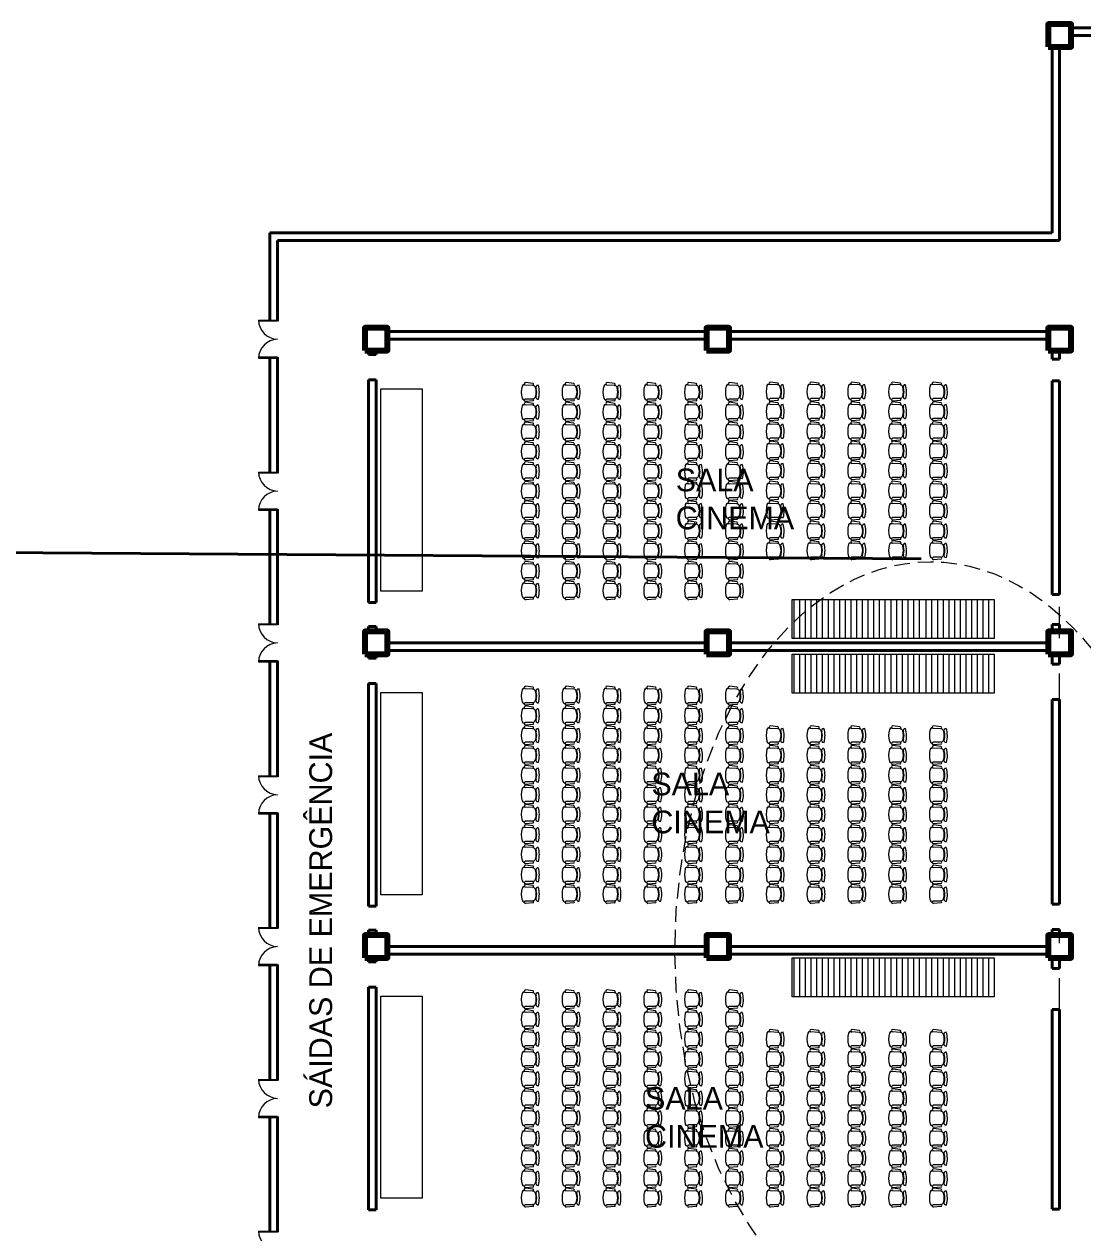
# Model space of a CAD drawing. Header units: millimetres. Extents: x 202 to 406, y -88 to 148.
# Drawn here: x 229.89 to 257.77, y 115.6 to 147.44 of the extents above; entities that cross this region are included whole.
import ezdxf

# ---------------------------------------------------------------- set-up
doc = ezdxf.new("R2010")
doc.units = ezdxf.units.MM
doc.header["$LTSCALE"] = 0.065
doc.linetypes.add('DASHDOT', pattern=[25.4, 12.7, -6.35, 0, -6.35])
doc.linetypes.add('DASHED2', pattern=[9.525, 6.35, -3.175])
doc.layers.get('0').update_dxf_attribs({"lineweight": 0})
for name, color, linetype, lineweight in [('COLUMNA', 231, 'Continuous', 80), ('ejes', 1, 'DASHDOT', 0), ('muebles', 140, 'Continuous', 0), ('muros', 50, 'Continuous', 40), ('proyeccion', 220, 'DASHED2', 5)]:
    doc.layers.add(name, color=color, linetype=linetype, lineweight=lineweight)

# ---------------------------------------------------------------- blocks, each defined once
blk = doc.blocks.new('Muco03pl')
at = {"color": 0, "linetype": 'ByBlock'}
for p, q in [((-0.228, -0.188), (-0.255, -0.386)), ((-0.179, -0.192), (-0.188, -0.392)), ((0.18, -0.192), (0.18, -0.392)), ((0.229, -0.188), (0.247, -0.386)), ((-0.199, -0.432), (-0.198, -0.41)), ((0.2, -0.432), (0.2, -0.416))]:
    blk.add_line(p, q, dxfattribs=at)
for centre, radius, start, end in [((-0.204, -0.197), 0.0258, 12.2827, 157.7765), ((-0.127, -0.059), 0.0562, 169.9404, 306.7598), ((0.007, -0.668), 0.647, 74.1358, 106.9984), ((-0.093, -0.212), 0.0931, 108.3403, 162.8355), ((0.001, -0.456), 0.353, 69.7134, 110.2866), ((0.001, -0.361), 0.273, 69.7134, 110.2866), ((0.128, -0.058), 0.0565, 235.6625, 12.0378), ((0.071, -0.228), 0.116, 19.4028, 63.4114), ((0.205, -0.197), 0.0258, 22.2235, 167.7173), ((-0.221, -0.384), 0.0341, 183.5132, 345.9932), ((-0.136, -0.415), 0.0651, 194.5083, 247.5673), ((0.001, 0.16), 0.656, 255.758, 284.242), ((0.137, -0.415), 0.0651, 292.4327, 345.4917), ((0.213, -0.384), 0.0341, 194.0068, 356.4868)]:
    blk.add_arc(centre, radius, start, end, dxfattribs=at)
blk = doc.blocks.new('2dpa02')
for p, q in [((0, 0.5), (0, 0)), ((0.025, 0), (0.025, 0.498)), ((0.975, 0), (0.975, 0.498)), ((1, 0.5), (1, 0)), ((0, 0), (0.025, 0)), ((1, 0), (0.975, 0))]:
    blk.add_line(p, q)
for centre, start, end in [((-0.023, -0.023), 2.4733, 87.5267), ((1.023, -0.023), 92.4733, 177.5267)]:
    blk.add_arc(centre, 0.523, start, end)

msp = doc.modelspace()

# ---------------------------------------------------------------- linework, layer by layer
at = {"layer": 'COLUMNA'}
for points in [[(256.859, 146.844), (257.459, 146.844), (257.459, 147.444), (256.859, 147.444)], [(238.859, 138.844), (239.459, 138.844), (239.459, 139.444), (238.859, 139.444)], [(247.859, 138.844), (248.459, 138.844), (248.459, 139.444), (247.859, 139.444)], [(256.859, 138.844), (257.459, 138.844), (257.459, 139.444), (256.859, 139.444)], [(238.859, 130.844), (239.459, 130.844), (239.459, 131.444), (238.859, 131.444)], [(247.859, 130.844), (248.459, 130.844), (248.459, 131.444), (247.859, 131.444)], [(256.859, 130.844), (257.459, 130.844), (257.459, 131.444), (256.859, 131.444)], [(238.859, 122.844), (239.459, 122.844), (239.459, 123.444), (238.859, 123.444)], [(247.859, 122.844), (248.459, 122.844), (248.459, 123.444), (247.859, 123.444)], [(247.859, 122.844), (248.459, 122.844), (248.459, 123.444), (247.859, 123.444)], [(256.859, 122.844), (257.459, 122.844), (257.459, 123.444), (256.859, 123.444)]]:
    msp.add_lwpolyline(points, close=True, dxfattribs=at)
at = {"layer": 'ejes'}
for p, q in [((257.159, 124.262), (257.159, 138.045)), ((257.159, 116.229), (257.159, 123.594))]:
    msp.add_line(p, q, dxfattribs=at)
at = {"layer": 'muebles'}
for p, q in [((250.159, 132.284), (250.159, 131.258)), ((250.309, 132.284), (250.309, 131.258)), ((250.459, 132.284), (250.459, 131.258)), ((250.609, 132.284), (250.609, 131.258)), ((250.759, 132.284), (250.759, 131.258)), ((250.909, 132.284), (250.909, 131.258)), ((251.059, 132.284), (251.059, 131.258)), ((251.209, 132.284), (251.209, 131.258)), ((251.359, 132.284), (251.359, 131.258)), ((251.509, 132.284), (251.509, 131.258)), ((251.659, 132.284), (251.659, 131.258)), ((251.809, 132.284), (251.809, 131.258)), ((251.959, 132.284), (251.959, 131.258)), ((252.109, 132.284), (252.109, 131.258)), ((252.259, 132.284), (252.259, 131.258)), ((252.409, 132.284), (252.409, 131.258)), ((252.559, 132.284), (252.559, 131.258)), ((252.709, 132.284), (252.709, 131.258)), ((252.859, 132.284), (252.859, 131.258)), ((253.009, 132.284), (253.009, 131.258)), ((253.159, 132.284), (253.159, 131.258)), ((253.309, 132.284), (253.309, 131.258)), ((253.459, 132.284), (253.459, 131.258)), ((253.638, 132.284), (253.638, 131.258)), ((253.788, 132.284), (253.788, 131.258)), ((253.938, 132.284), (253.938, 131.258)), ((254.088, 132.284), (254.088, 131.258)), ((254.238, 132.284), (254.238, 131.258)), ((254.388, 132.284), (254.388, 131.258)), ((254.538, 132.284), (254.538, 131.258)), ((254.688, 132.284), (254.688, 131.258)), ((254.838, 132.284), (254.838, 131.258)), ((254.988, 132.284), (254.988, 131.258)), ((255.138, 132.284), (255.138, 131.258)), ((255.288, 132.284), (255.288, 131.258)), ((255.438, 132.284), (255.438, 131.258)), ((250.159, 130.844), (250.159, 129.819)), ((250.309, 130.844), (250.309, 129.819)), ((250.459, 130.844), (250.459, 129.819)), ((250.609, 130.844), (250.609, 129.819)), ((250.759, 130.844), (250.759, 129.819)), ((250.909, 130.844), (250.909, 129.819)), ((251.059, 130.844), (251.059, 129.819)), ((251.209, 130.844), (251.209, 129.819)), ((251.359, 130.844), (251.359, 129.819)), ((251.509, 130.844), (251.509, 129.819)), ((251.659, 130.844), (251.659, 129.819)), ((251.809, 130.844), (251.809, 129.819)), ((251.959, 130.844), (251.959, 129.819)), ((252.109, 130.844), (252.109, 129.819)), ((252.259, 130.844), (252.259, 129.819)), ((252.409, 130.844), (252.409, 129.819)), ((252.559, 130.844), (252.559, 129.819)), ((252.709, 130.844), (252.709, 129.819)), ((252.859, 130.844), (252.859, 129.819)), ((253.009, 130.844), (253.009, 129.819)), ((253.159, 130.844), (253.159, 129.819)), ((253.309, 130.844), (253.309, 129.819)), ((253.459, 130.844), (253.459, 129.819)), ((253.638, 130.844), (253.638, 129.819)), ((253.788, 130.844), (253.788, 129.819)), ((253.938, 130.844), (253.938, 129.819)), ((254.088, 130.844), (254.088, 129.819)), ((254.238, 130.844), (254.238, 129.819)), ((254.388, 130.844), (254.388, 129.819)), ((254.538, 130.844), (254.538, 129.819)), ((254.688, 130.844), (254.688, 129.819)), ((254.838, 130.844), (254.838, 129.819)), ((254.988, 130.844), (254.988, 129.819)), ((255.138, 130.844), (255.138, 129.819)), ((255.288, 130.844), (255.288, 129.819)), ((255.438, 130.844), (255.438, 129.819)), ((250.159, 122.844), (250.159, 121.819)), ((250.309, 122.844), (250.309, 121.819)), ((250.459, 122.844), (250.459, 121.819)), ((250.609, 122.844), (250.609, 121.819)), ((250.759, 122.844), (250.759, 121.819)), ((250.909, 122.844), (250.909, 121.819)), ((251.059, 122.844), (251.059, 121.819)), ((251.209, 122.844), (251.209, 121.819)), ((251.359, 122.844), (251.359, 121.819)), ((251.509, 122.844), (251.509, 121.819)), ((251.659, 122.844), (251.659, 121.819)), ((251.809, 122.844), (251.809, 121.819)), ((251.959, 122.844), (251.959, 121.819)), ((252.109, 122.844), (252.109, 121.819)), ((252.259, 122.844), (252.259, 121.819)), ((252.409, 122.844), (252.409, 121.819)), ((252.559, 122.844), (252.559, 121.819)), ((252.709, 122.844), (252.709, 121.819)), ((252.859, 122.844), (252.859, 121.819)), ((253.009, 122.844), (253.009, 121.819)), ((253.159, 122.844), (253.159, 121.819)), ((253.309, 122.844), (253.309, 121.819)), ((253.459, 122.844), (253.459, 121.819)), ((253.638, 122.844), (253.638, 121.819)), ((253.788, 122.844), (253.788, 121.819)), ((253.938, 122.844), (253.938, 121.819)), ((254.088, 122.844), (254.088, 121.819)), ((254.238, 122.844), (254.238, 121.819)), ((254.388, 122.844), (254.388, 121.819)), ((254.538, 122.844), (254.538, 121.819)), ((254.688, 122.844), (254.688, 121.819)), ((254.838, 122.844), (254.838, 121.819)), ((254.988, 122.844), (254.988, 121.819)), ((255.138, 122.844), (255.138, 121.819)), ((255.288, 122.844), (255.288, 121.819)), ((255.438, 122.844), (255.438, 121.819))]:
    msp.add_line(p, q, dxfattribs=at)
for points in [[(239.281, 137.839), (240.376, 137.839), (240.376, 132.511), (239.281, 132.511)], [(250.117, 132.284), (255.438, 132.284), (255.438, 131.258), (250.117, 131.258)], [(250.117, 130.844), (255.438, 130.844), (255.438, 129.819), (250.117, 129.819)], [(239.281, 129.839), (240.376, 129.839), (240.376, 124.511), (239.281, 124.511)], [(250.117, 122.844), (255.438, 122.844), (255.438, 121.819), (250.117, 121.819)], [(239.281, 121.839), (240.376, 121.839), (240.376, 116.511), (239.281, 116.511)]]:
    msp.add_lwpolyline(points, close=True, dxfattribs=at)
at = {"layer": 'muros'}
for p, q in [((265.859, 147.344), (257.459, 147.344)), ((258.908, 147.144), (257.459, 147.144)), ((256.959, 146.844), (256.959, 141.944)), ((257.159, 146.844), (257.159, 141.744)), ((236.359, 141.944), (256.959, 141.944)), ((236.359, 139.619), (236.359, 141.944)), ((236.559, 141.744), (257.159, 141.744)), ((236.559, 139.619), (236.559, 141.744)), ((247.859, 139.344), (239.459, 139.344)), ((256.859, 139.344), (248.459, 139.344)), ((238.959, 138.844), (238.959, 138.742)), ((239.159, 138.844), (239.159, 138.742)), ((247.859, 139.144), (239.459, 139.144)), ((256.859, 139.144), (248.459, 139.144)), ((256.959, 138.844), (256.959, 138.617)), ((257.159, 138.844), (257.159, 138.617)), ((236.359, 135.619), (236.359, 138.669)), ((236.559, 135.619), (236.559, 138.669)), ((238.959, 138.742), (239.159, 138.742)), ((239.159, 138.742), (239.159, 138.742)), ((256.959, 138.617), (257.159, 138.617)), ((238.959, 138.071), (238.959, 132.204)), ((238.959, 138.071), (239.159, 138.071)), ((239.159, 138.071), (239.159, 132.204)), ((256.959, 138.045), (256.959, 132.419)), ((256.959, 138.045), (257.159, 138.045)), ((257.159, 138.045), (257.159, 132.419)), ((236.359, 131.619), (236.359, 134.669)), ((236.559, 131.619), (236.559, 134.669)), ((238.959, 132.204), (239.159, 132.204)), ((256.959, 132.419), (257.159, 132.419)), ((238.959, 131.579), (238.959, 131.444)), ((238.959, 131.579), (239.159, 131.579)), ((239.159, 131.579), (239.159, 131.444)), ((256.959, 131.631), (256.959, 131.444)), ((256.959, 131.631), (257.159, 131.631)), ((257.159, 131.631), (257.159, 131.444)), ((257.159, 131.631), (257.159, 131.444)), ((239.459, 131.144), (247.859, 131.144)), ((239.459, 130.944), (247.859, 130.944)), ((248.459, 131.144), (256.859, 131.144)), ((248.459, 130.944), (256.859, 130.944)), ((236.359, 127.619), (236.359, 130.669)), ((236.559, 127.619), (236.559, 130.669)), ((238.959, 130.844), (238.959, 130.742)), ((238.959, 130.742), (239.159, 130.742)), ((239.159, 130.844), (239.159, 130.742)), ((256.959, 130.844), (256.959, 130.585)), ((256.959, 130.585), (257.159, 130.585)), ((257.159, 130.844), (257.159, 130.585)), ((238.959, 130.071), (238.959, 124.204)), ((238.959, 130.071), (239.159, 130.071)), ((239.159, 130.071), (239.159, 124.204)), ((256.959, 129.655), (256.959, 124.262)), ((256.959, 129.655), (257.159, 129.655)), ((257.159, 129.655), (257.159, 124.262)), ((236.359, 123.619), (236.359, 126.669)), ((236.559, 123.619), (236.559, 126.669)), ((238.959, 124.204), (239.159, 124.204)), ((256.959, 124.262), (257.159, 124.262)), ((238.959, 123.579), (238.959, 123.444)), ((238.959, 123.579), (239.159, 123.579)), ((239.159, 123.579), (239.159, 123.444)), ((256.959, 123.594), (256.959, 123.444)), ((256.959, 123.594), (257.159, 123.594)), ((257.159, 123.594), (257.159, 123.444)), ((257.159, 123.594), (257.159, 123.444)), ((239.459, 123.144), (247.859, 123.144)), ((239.459, 122.944), (247.859, 122.944)), ((248.459, 123.144), (256.859, 123.144)), ((248.459, 122.944), (256.859, 122.944)), ((236.359, 119.619), (236.359, 122.669)), ((236.559, 119.619), (236.559, 122.669)), ((238.959, 122.844), (238.959, 122.742)), ((238.959, 122.742), (239.159, 122.742)), ((239.159, 122.844), (239.159, 122.742)), ((256.959, 122.844), (256.959, 122.562)), ((257.159, 122.844), (257.159, 122.562)), ((256.959, 122.562), (257.159, 122.562)), ((238.959, 122.071), (238.959, 116.204)), ((238.959, 122.071), (239.159, 122.071)), ((239.159, 122.071), (239.159, 116.204)), ((256.959, 121.488), (256.959, 116.229)), ((256.959, 121.488), (257.159, 121.488)), ((257.159, 121.488), (257.159, 116.229)), ((236.359, 115.619), (236.359, 118.669)), ((236.559, 115.619), (236.559, 118.669)), ((256.959, 116.229), (257.159, 116.229)), ((238.959, 116.204), (239.159, 116.204))]:
    msp.add_line(p, q, dxfattribs=at)
at = {"layer": 'muros', "color": 6}
msp.add_line((253.515, 133.355), (209.566, 133.666), dxfattribs=at)
at = {"layer": 'proyeccion'}
msp.add_ellipse((253.759, 123.033), major_axis=(0, -10.249), ratio=0.656897, dxfattribs=at)

# ---------------------------------------------------------------- block references
at = {"layer": 'muebles'}
for name, p, rotation in [('2dpa02', (236.559, 138.644), 90), ('Muco03pl', (243.479, 137.749), 270), ('Muco03pl', (244.553, 137.749), 270), ('Muco03pl', (244.553, 137.749), 270), ('Muco03pl', (245.628, 137.749), 270), ('Muco03pl', (246.703, 137.749), 270), ('Muco03pl', (247.777, 137.749), 270), ('Muco03pl', (248.852, 137.749), 270), ('Muco03pl', (249.926, 137.762), 270), ('Muco03pl', (249.926, 137.762), 270), ('Muco03pl', (249.926, 137.762), 270), ('Muco03pl', (249.926, 137.762), 270), ('Muco03pl', (249.926, 137.762), 270), ('Muco03pl', (249.926, 137.762), 270), ('Muco03pl', (251.001, 137.762), 270), ('Muco03pl', (251.001, 137.762), 270), ('Muco03pl', (251.001, 137.762), 270), ('Muco03pl', (251.001, 137.762), 270), ('Muco03pl', (251.001, 137.762), 270), ('Muco03pl', (251.001, 137.762), 270), ('Muco03pl', (251.001, 137.762), 270), ('Muco03pl', (251.001, 137.762), 270), ('Muco03pl', (251.001, 137.762), 270), ('Muco03pl', (251.001, 137.762), 270), ('Muco03pl', (251.001, 137.762), 270), ('Muco03pl', (251.001, 137.762), 270), ('Muco03pl', (252.075, 137.762), 270), ('Muco03pl', (252.075, 137.762), 270), ('Muco03pl', (252.075, 137.762), 270), ('Muco03pl', (252.075, 137.762), 270), ('Muco03pl', (252.075, 137.762), 270), ('Muco03pl', (252.075, 137.762), 270), ('Muco03pl', (253.15, 137.762), 270), ('Muco03pl', (253.15, 137.762), 270), ('Muco03pl', (253.15, 137.762), 270), ('Muco03pl', (253.15, 137.762), 270), ('Muco03pl', (253.15, 137.762), 270), ('Muco03pl', (253.15, 137.762), 270), ('Muco03pl', (254.224, 137.762), 270), ('Muco03pl', (254.224, 137.762), 270), ('Muco03pl', (254.224, 137.762), 270), ('Muco03pl', (254.224, 137.762), 270), ('Muco03pl', (254.224, 137.762), 270), ('Muco03pl', (254.224, 137.762), 270), ('Muco03pl', (243.479, 137.227), 270), ('Muco03pl', (244.553, 137.227), 270), ('Muco03pl', (244.553, 137.227), 270), ('Muco03pl', (245.628, 137.227), 270), ('Muco03pl', (246.703, 137.227), 270), ('Muco03pl', (247.777, 137.227), 270), ('Muco03pl', (248.852, 137.227), 270), ('Muco03pl', (249.926, 137.239), 270), ('Muco03pl', (251.001, 137.239), 270), ('Muco03pl', (251.001, 137.239), 270), ('Muco03pl', (252.075, 137.239), 270), ('Muco03pl', (253.15, 137.239), 270), ('Muco03pl', (254.224, 137.239), 270), ('Muco03pl', (243.479, 136.705), 270), ('Muco03pl', (243.479, 136.705), 270), ('Muco03pl', (243.479, 136.705), 270), ('Muco03pl', (243.479, 136.705), 270), ('Muco03pl', (243.479, 136.705), 270), ('Muco03pl', (243.479, 136.705), 270), ('Muco03pl', (244.553, 136.705), 270), ('Muco03pl', (244.553, 136.705), 270), ('Muco03pl', (244.553, 136.705), 270), ('Muco03pl', (244.553, 136.705), 270), ('Muco03pl', (244.553, 136.705), 270), ('Muco03pl', (244.553, 136.705), 270), ('Muco03pl', (244.553, 136.705), 270), ('Muco03pl', (244.553, 136.705), 270), ('Muco03pl', (244.553, 136.705), 270), ('Muco03pl', (244.553, 136.705), 270), ('Muco03pl', (244.553, 136.705), 270), ('Muco03pl', (244.553, 136.705), 270), ('Muco03pl', (245.628, 136.705), 270), ('Muco03pl', (245.628, 136.705), 270), ('Muco03pl', (245.628, 136.705), 270), ('Muco03pl', (245.628, 136.705), 270), ('Muco03pl', (245.628, 136.705), 270), ('Muco03pl', (245.628, 136.705), 270), ('Muco03pl', (246.703, 136.705), 270), ('Muco03pl', (246.703, 136.705), 270), ('Muco03pl', (246.703, 136.705), 270), ('Muco03pl', (246.703, 136.705), 270), ('Muco03pl', (246.703, 136.705), 270), ('Muco03pl', (246.703, 136.705), 270), ('Muco03pl', (247.777, 136.705), 270), ('Muco03pl', (247.777, 136.705), 270), ('Muco03pl', (247.777, 136.705), 270), ('Muco03pl', (247.777, 136.705), 270), ('Muco03pl', (247.777, 136.705), 270), ('Muco03pl', (247.777, 136.705), 270), ('Muco03pl', (248.852, 136.705), 270), ('Muco03pl', (248.852, 136.705), 270), ('Muco03pl', (248.852, 136.705), 270), ('Muco03pl', (248.852, 136.705), 270), ('Muco03pl', (248.852, 136.705), 270), ('Muco03pl', (248.852, 136.705), 270), ('Muco03pl', (249.926, 136.717), 270), ('Muco03pl', (251.001, 136.717), 270), ('Muco03pl', (251.001, 136.717), 270), ('Muco03pl', (252.075, 136.717), 270), ('Muco03pl', (253.15, 136.717), 270), ('Muco03pl', (254.224, 136.717), 270), ('Muco03pl', (243.479, 136.183), 270), ('Muco03pl', (244.553, 136.183), 270), ('Muco03pl', (244.553, 136.183), 270), ('Muco03pl', (245.628, 136.183), 270), ('Muco03pl', (246.703, 136.183), 270), ('Muco03pl', (247.777, 136.183), 270), ('Muco03pl', (248.852, 136.183), 270), ('Muco03pl', (249.926, 136.201), 270), ('Muco03pl', (251.001, 136.201), 270), ('Muco03pl', (251.001, 136.201), 270), ('Muco03pl', (252.075, 136.201), 270), ('Muco03pl', (253.15, 136.201), 270), ('Muco03pl', (254.224, 136.201), 270), ('Muco03pl', (243.479, 135.66), 270), ('Muco03pl', (244.553, 135.66), 270), ('Muco03pl', (244.553, 135.66), 270), ('Muco03pl', (245.628, 135.66), 270), ('Muco03pl', (246.703, 135.66), 270), ('Muco03pl', (247.777, 135.66), 270), ('Muco03pl', (248.852, 135.66), 270), ('Muco03pl', (249.926, 135.685), 270), ('Muco03pl', (251.001, 135.685), 270), ('Muco03pl', (251.001, 135.685), 270), ('Muco03pl', (252.075, 135.685), 270), ('Muco03pl', (253.15, 135.685), 270), ('Muco03pl', (254.224, 135.685), 270), ('2dpa02', (236.559, 134.644), 90), ('Muco03pl', (243.479, 135.144), 270), ('Muco03pl', (244.553, 135.144), 270), ('Muco03pl', (244.553, 135.144), 270), ('Muco03pl', (245.628, 135.144), 270), ('Muco03pl', (246.703, 135.144), 270), ('Muco03pl', (247.777, 135.144), 270), ('Muco03pl', (248.852, 135.144), 270), ('Muco03pl', (249.926, 135.15), 270), ('Muco03pl', (251.001, 135.15), 270), ('Muco03pl', (251.001, 135.15), 270), ('Muco03pl', (252.075, 135.15), 270), ('Muco03pl', (253.15, 135.15), 270), ('Muco03pl', (254.224, 135.15), 270), ('Muco03pl', (243.479, 134.628), 270), ('Muco03pl', (244.553, 134.628), 270), ('Muco03pl', (244.553, 134.628), 270), ('Muco03pl', (245.628, 134.628), 270), ('Muco03pl', (246.703, 134.628), 270), ('Muco03pl', (247.777, 134.628), 270), ('Muco03pl', (248.852, 134.628), 270), ('Muco03pl', (249.926, 134.628), 270), ('Muco03pl', (251.001, 134.628), 270), ('Muco03pl', (251.001, 134.628), 270), ('Muco03pl', (252.075, 134.628), 270), ('Muco03pl', (253.15, 134.628), 270), ('Muco03pl', (254.224, 134.628), 270), ('Muco03pl', (243.479, 134.093), 270), ('Muco03pl', (244.553, 134.093), 270), ('Muco03pl', (244.553, 134.093), 270), ('Muco03pl', (245.628, 134.093), 270), ('Muco03pl', (246.703, 134.093), 270), ('Muco03pl', (247.777, 134.093), 270), ('Muco03pl', (248.852, 134.093), 270), ('Muco03pl', (249.926, 134.093), 270), ('Muco03pl', (251.001, 134.093), 270), ('Muco03pl', (251.001, 134.093), 270), ('Muco03pl', (252.075, 134.093), 270), ('Muco03pl', (253.15, 134.093), 270), ('Muco03pl', (254.224, 134.093), 270), ('Muco03pl', (243.479, 133.571), 270), ('Muco03pl', (244.553, 133.571), 270), ('Muco03pl', (244.553, 133.571), 270), ('Muco03pl', (245.628, 133.571), 270), ('Muco03pl', (246.703, 133.571), 270), ('Muco03pl', (247.777, 133.571), 270), ('Muco03pl', (248.852, 133.571), 270), ('Muco03pl', (249.926, 133.581), 270), ('Muco03pl', (251.001, 133.581), 270), ('Muco03pl', (251.001, 133.581), 270), ('Muco03pl', (252.075, 133.581), 270), ('Muco03pl', (253.15, 133.581), 270), ('Muco03pl', (254.224, 133.581), 270), ('Muco03pl', (243.479, 133.036), 270), ('Muco03pl', (244.553, 133.036), 270), ('Muco03pl', (244.553, 133.036), 270), ('Muco03pl', (245.628, 133.036), 270), ('Muco03pl', (246.703, 133.036), 270), ('Muco03pl', (247.777, 133.036), 270), ('Muco03pl', (248.852, 133.036), 270), ('Muco03pl', (243.479, 132.524), 270), ('Muco03pl', (244.553, 132.524), 270), ('Muco03pl', (244.553, 132.524), 270), ('Muco03pl', (245.628, 132.524), 270), ('Muco03pl', (246.703, 132.524), 270), ('Muco03pl', (247.777, 132.524), 270), ('Muco03pl', (248.852, 132.524), 270), ('2dpa02', (236.559, 130.644), 90), ('Muco03pl', (243.479, 129.749), 270), ('Muco03pl', (244.553, 129.749), 270), ('Muco03pl', (244.553, 129.749), 270), ('Muco03pl', (245.628, 129.749), 270), ('Muco03pl', (246.703, 129.749), 270), ('Muco03pl', (247.777, 129.749), 270), ('Muco03pl', (248.852, 129.749), 270), ('Muco03pl', (243.479, 129.227), 270), ('Muco03pl', (244.553, 129.227), 270), ('Muco03pl', (244.553, 129.227), 270), ('Muco03pl', (245.628, 129.227), 270), ('Muco03pl', (246.703, 129.227), 270), ('Muco03pl', (247.777, 129.227), 270), ('Muco03pl', (248.852, 129.227), 270), ('Muco03pl', (243.479, 128.705), 270), ('Muco03pl', (243.479, 128.705), 270), ('Muco03pl', (243.479, 128.705), 270), ('Muco03pl', (243.479, 128.705), 270), ('Muco03pl', (243.479, 128.705), 270), ('Muco03pl', (243.479, 128.705), 270), ('Muco03pl', (244.553, 128.705), 270), ('Muco03pl', (244.553, 128.705), 270), ('Muco03pl', (244.553, 128.705), 270), ('Muco03pl', (244.553, 128.705), 270), ('Muco03pl', (244.553, 128.705), 270), ('Muco03pl', (244.553, 128.705), 270), ('Muco03pl', (244.553, 128.705), 270), ('Muco03pl', (244.553, 128.705), 270), ('Muco03pl', (244.553, 128.705), 270), ('Muco03pl', (244.553, 128.705), 270), ('Muco03pl', (244.553, 128.705), 270), ('Muco03pl', (244.553, 128.705), 270), ('Muco03pl', (245.628, 128.705), 270), ('Muco03pl', (245.628, 128.705), 270), ('Muco03pl', (245.628, 128.705), 270), ('Muco03pl', (245.628, 128.705), 270), ('Muco03pl', (245.628, 128.705), 270), ('Muco03pl', (245.628, 128.705), 270), ('Muco03pl', (246.703, 128.705), 270), ('Muco03pl', (246.703, 128.705), 270), ('Muco03pl', (246.703, 128.705), 270), ('Muco03pl', (246.703, 128.705), 270), ('Muco03pl', (246.703, 128.705), 270), ('Muco03pl', (246.703, 128.705), 270), ('Muco03pl', (247.777, 128.705), 270), ('Muco03pl', (247.777, 128.705), 270), ('Muco03pl', (247.777, 128.705), 270), ('Muco03pl', (247.777, 128.705), 270), ('Muco03pl', (247.777, 128.705), 270), ('Muco03pl', (247.777, 128.705), 270), ('Muco03pl', (248.852, 128.705), 270), ('Muco03pl', (248.852, 128.705), 270), ('Muco03pl', (248.852, 128.705), 270), ('Muco03pl', (248.852, 128.705), 270), ('Muco03pl', (248.852, 128.705), 270), ('Muco03pl', (248.852, 128.705), 270), ('Muco03pl', (249.926, 128.705), 270), ('Muco03pl', (249.926, 128.705), 270), ('Muco03pl', (249.926, 128.705), 270), ('Muco03pl', (249.926, 128.705), 270), ('Muco03pl', (249.926, 128.705), 270), ('Muco03pl', (249.926, 128.705), 270), ('Muco03pl', (251.001, 128.705), 270), ('Muco03pl', (251.001, 128.705), 270), ('Muco03pl', (251.001, 128.705), 270), ('Muco03pl', (251.001, 128.705), 270), ('Muco03pl', (251.001, 128.705), 270), ('Muco03pl', (251.001, 128.705), 270), ('Muco03pl', (251.001, 128.705), 270), ('Muco03pl', (251.001, 128.705), 270), ('Muco03pl', (251.001, 128.705), 270), ('Muco03pl', (251.001, 128.705), 270), ('Muco03pl', (251.001, 128.705), 270), ('Muco03pl', (251.001, 128.705), 270), ('Muco03pl', (252.075, 128.705), 270), ('Muco03pl', (252.075, 128.705), 270), ('Muco03pl', (252.075, 128.705), 270), ('Muco03pl', (252.075, 128.705), 270), ('Muco03pl', (252.075, 128.705), 270), ('Muco03pl', (252.075, 128.705), 270), ('Muco03pl', (253.15, 128.705), 270), ('Muco03pl', (253.15, 128.705), 270), ('Muco03pl', (253.15, 128.705), 270), ('Muco03pl', (253.15, 128.705), 270), ('Muco03pl', (253.15, 128.705), 270), ('Muco03pl', (253.15, 128.705), 270), ('Muco03pl', (254.224, 128.705), 270), ('Muco03pl', (254.224, 128.705), 270), ('Muco03pl', (254.224, 128.705), 270), ('Muco03pl', (254.224, 128.705), 270), ('Muco03pl', (254.224, 128.705), 270), ('Muco03pl', (254.224, 128.705), 270), ('Muco03pl', (243.479, 128.183), 270), ('Muco03pl', (244.553, 128.183), 270), ('Muco03pl', (244.553, 128.183), 270), ('Muco03pl', (245.628, 128.183), 270), ('Muco03pl', (246.703, 128.183), 270), ('Muco03pl', (247.777, 128.183), 270), ('Muco03pl', (248.852, 128.183), 270), ('Muco03pl', (249.926, 128.183), 270), ('Muco03pl', (251.001, 128.183), 270), ('Muco03pl', (251.001, 128.183), 270), ('Muco03pl', (252.075, 128.183), 270), ('Muco03pl', (253.15, 128.183), 270), ('Muco03pl', (254.224, 128.183), 270), ('Muco03pl', (243.479, 127.66), 270), ('Muco03pl', (244.553, 127.66), 270), ('Muco03pl', (244.553, 127.66), 270), ('Muco03pl', (245.628, 127.66), 270), ('Muco03pl', (246.703, 127.66), 270), ('Muco03pl', (247.777, 127.66), 270), ('Muco03pl', (248.852, 127.66), 270), ('Muco03pl', (249.926, 127.66), 270), ('Muco03pl', (251.001, 127.66), 270), ('Muco03pl', (251.001, 127.66), 270), ('Muco03pl', (252.075, 127.66), 270), ('Muco03pl', (253.15, 127.66), 270), ('Muco03pl', (254.224, 127.66), 270), ('2dpa02', (236.559, 126.644), 90), ('Muco03pl', (243.479, 127.144), 270), ('Muco03pl', (244.553, 127.144), 270), ('Muco03pl', (244.553, 127.144), 270), ('Muco03pl', (245.628, 127.144), 270), ('Muco03pl', (246.703, 127.144), 270), ('Muco03pl', (247.777, 127.144), 270), ('Muco03pl', (248.852, 127.144), 270), ('Muco03pl', (249.926, 127.144), 270), ('Muco03pl', (251.001, 127.144), 270), ('Muco03pl', (251.001, 127.144), 270), ('Muco03pl', (252.075, 127.144), 270), ('Muco03pl', (253.15, 127.144), 270), ('Muco03pl', (254.224, 127.144), 270), ('Muco03pl', (243.479, 126.628), 270), ('Muco03pl', (244.553, 126.628), 270), ('Muco03pl', (244.553, 126.628), 270), ('Muco03pl', (245.628, 126.628), 270), ('Muco03pl', (246.703, 126.628), 270), ('Muco03pl', (247.777, 126.628), 270), ('Muco03pl', (248.852, 126.628), 270), ('Muco03pl', (249.926, 126.628), 270), ('Muco03pl', (251.001, 126.628), 270), ('Muco03pl', (251.001, 126.628), 270), ('Muco03pl', (252.075, 126.628), 270), ('Muco03pl', (253.15, 126.628), 270), ('Muco03pl', (254.224, 126.628), 270), ('Muco03pl', (243.479, 126.093), 270), ('Muco03pl', (244.553, 126.093), 270), ('Muco03pl', (244.553, 126.093), 270), ('Muco03pl', (245.628, 126.093), 270), ('Muco03pl', (246.703, 126.093), 270), ('Muco03pl', (247.777, 126.093), 270), ('Muco03pl', (248.852, 126.093), 270), ('Muco03pl', (249.926, 126.093), 270), ('Muco03pl', (251.001, 126.093), 270), ('Muco03pl', (251.001, 126.093), 270), ('Muco03pl', (252.075, 126.093), 270), ('Muco03pl', (253.15, 126.093), 270), ('Muco03pl', (254.224, 126.093), 270), ('Muco03pl', (243.479, 125.571), 270), ('Muco03pl', (244.553, 125.571), 270), ('Muco03pl', (244.553, 125.571), 270), ('Muco03pl', (245.628, 125.571), 270), ('Muco03pl', (246.703, 125.571), 270), ('Muco03pl', (247.777, 125.571), 270), ('Muco03pl', (248.852, 125.571), 270), ('Muco03pl', (249.926, 125.571), 270), ('Muco03pl', (251.001, 125.571), 270), ('Muco03pl', (251.001, 125.571), 270), ('Muco03pl', (252.075, 125.571), 270), ('Muco03pl', (253.15, 125.571), 270), ('Muco03pl', (254.224, 125.571), 270), ('Muco03pl', (243.479, 125.036), 270), ('Muco03pl', (244.553, 125.036), 270), ('Muco03pl', (244.553, 125.036), 270), ('Muco03pl', (245.628, 125.036), 270), ('Muco03pl', (246.703, 125.036), 270), ('Muco03pl', (247.777, 125.036), 270), ('Muco03pl', (248.852, 125.036), 270), ('Muco03pl', (249.926, 125.036), 270), ('Muco03pl', (251.001, 125.036), 270), ('Muco03pl', (251.001, 125.036), 270), ('Muco03pl', (252.075, 125.036), 270), ('Muco03pl', (253.15, 125.036), 270), ('Muco03pl', (254.224, 125.036), 270), ('Muco03pl', (243.479, 124.524), 270), ('Muco03pl', (244.553, 124.524), 270), ('Muco03pl', (244.553, 124.524), 270), ('Muco03pl', (245.628, 124.524), 270), ('Muco03pl', (246.703, 124.524), 270), ('Muco03pl', (247.777, 124.524), 270), ('Muco03pl', (248.852, 124.524), 270), ('Muco03pl', (249.926, 124.524), 270), ('Muco03pl', (251.001, 124.524), 270), ('Muco03pl', (251.001, 124.524), 270), ('Muco03pl', (252.075, 124.524), 270), ('Muco03pl', (253.15, 124.524), 270), ('Muco03pl', (254.224, 124.524), 270), ('2dpa02', (236.559, 122.644), 90), ('Muco03pl', (243.479, 121.749), 270), ('Muco03pl', (244.553, 121.749), 270), ('Muco03pl', (244.553, 121.749), 270), ('Muco03pl', (245.628, 121.749), 270), ('Muco03pl', (246.703, 121.749), 270), ('Muco03pl', (247.777, 121.749), 270), ('Muco03pl', (248.852, 121.749), 270), ('Muco03pl', (243.479, 121.227), 270), ('Muco03pl', (244.553, 121.227), 270), ('Muco03pl', (244.553, 121.227), 270), ('Muco03pl', (245.628, 121.227), 270), ('Muco03pl', (246.703, 121.227), 270), ('Muco03pl', (247.777, 121.227), 270), ('Muco03pl', (248.852, 121.227), 270), ('Muco03pl', (243.479, 120.705), 270), ('Muco03pl', (243.479, 120.705), 270), ('Muco03pl', (243.479, 120.705), 270), ('Muco03pl', (243.479, 120.705), 270), ('Muco03pl', (243.479, 120.705), 270), ('Muco03pl', (243.479, 120.705), 270), ('Muco03pl', (244.553, 120.705), 270), ('Muco03pl', (244.553, 120.705), 270), ('Muco03pl', (244.553, 120.705), 270), ('Muco03pl', (244.553, 120.705), 270), ('Muco03pl', (244.553, 120.705), 270), ('Muco03pl', (244.553, 120.705), 270), ('Muco03pl', (244.553, 120.705), 270), ('Muco03pl', (244.553, 120.705), 270), ('Muco03pl', (244.553, 120.705), 270), ('Muco03pl', (244.553, 120.705), 270), ('Muco03pl', (244.553, 120.705), 270), ('Muco03pl', (244.553, 120.705), 270), ('Muco03pl', (245.628, 120.705), 270), ('Muco03pl', (245.628, 120.705), 270), ('Muco03pl', (245.628, 120.705), 270), ('Muco03pl', (245.628, 120.705), 270), ('Muco03pl', (245.628, 120.705), 270), ('Muco03pl', (245.628, 120.705), 270), ('Muco03pl', (246.703, 120.705), 270), ('Muco03pl', (246.703, 120.705), 270), ('Muco03pl', (246.703, 120.705), 270), ('Muco03pl', (246.703, 120.705), 270), ('Muco03pl', (246.703, 120.705), 270), ('Muco03pl', (246.703, 120.705), 270), ('Muco03pl', (247.777, 120.705), 270), ('Muco03pl', (247.777, 120.705), 270), ('Muco03pl', (247.777, 120.705), 270), ('Muco03pl', (247.777, 120.705), 270), ('Muco03pl', (247.777, 120.705), 270), ('Muco03pl', (247.777, 120.705), 270), ('Muco03pl', (248.852, 120.705), 270), ('Muco03pl', (248.852, 120.705), 270), ('Muco03pl', (248.852, 120.705), 270), ('Muco03pl', (248.852, 120.705), 270), ('Muco03pl', (248.852, 120.705), 270), ('Muco03pl', (248.852, 120.705), 270), ('Muco03pl', (249.926, 120.705), 270), ('Muco03pl', (249.926, 120.705), 270), ('Muco03pl', (249.926, 120.705), 270), ('Muco03pl', (249.926, 120.705), 270), ('Muco03pl', (249.926, 120.705), 270), ('Muco03pl', (249.926, 120.705), 270), ('Muco03pl', (251.001, 120.705), 270), ('Muco03pl', (251.001, 120.705), 270), ('Muco03pl', (251.001, 120.705), 270), ('Muco03pl', (251.001, 120.705), 270), ('Muco03pl', (251.001, 120.705), 270), ('Muco03pl', (251.001, 120.705), 270), ('Muco03pl', (251.001, 120.705), 270), ('Muco03pl', (251.001, 120.705), 270), ('Muco03pl', (251.001, 120.705), 270), ('Muco03pl', (251.001, 120.705), 270), ('Muco03pl', (251.001, 120.705), 270), ('Muco03pl', (251.001, 120.705), 270), ('Muco03pl', (252.075, 120.705), 270), ('Muco03pl', (252.075, 120.705), 270), ('Muco03pl', (252.075, 120.705), 270), ('Muco03pl', (252.075, 120.705), 270), ('Muco03pl', (252.075, 120.705), 270), ('Muco03pl', (252.075, 120.705), 270), ('Muco03pl', (253.15, 120.705), 270), ('Muco03pl', (253.15, 120.705), 270), ('Muco03pl', (253.15, 120.705), 270), ('Muco03pl', (253.15, 120.705), 270), ('Muco03pl', (253.15, 120.705), 270), ('Muco03pl', (253.15, 120.705), 270), ('Muco03pl', (254.224, 120.705), 270), ('Muco03pl', (254.224, 120.705), 270), ('Muco03pl', (254.224, 120.705), 270), ('Muco03pl', (254.224, 120.705), 270), ('Muco03pl', (254.224, 120.705), 270), ('Muco03pl', (254.224, 120.705), 270), ('Muco03pl', (243.479, 120.183), 270), ('Muco03pl', (244.553, 120.183), 270), ('Muco03pl', (244.553, 120.183), 270), ('Muco03pl', (245.628, 120.183), 270), ('Muco03pl', (246.703, 120.183), 270), ('Muco03pl', (247.777, 120.183), 270), ('Muco03pl', (248.852, 120.183), 270), ('Muco03pl', (249.926, 120.183), 270), ('Muco03pl', (251.001, 120.183), 270), ('Muco03pl', (251.001, 120.183), 270), ('Muco03pl', (252.075, 120.183), 270), ('Muco03pl', (253.15, 120.183), 270), ('Muco03pl', (254.224, 120.183), 270), ('Muco03pl', (243.479, 119.66), 270), ('Muco03pl', (244.553, 119.66), 270), ('Muco03pl', (244.553, 119.66), 270), ('Muco03pl', (245.628, 119.66), 270), ('Muco03pl', (246.703, 119.66), 270), ('Muco03pl', (247.777, 119.66), 270), ('Muco03pl', (248.852, 119.66), 270), ('Muco03pl', (249.926, 119.66), 270), ('Muco03pl', (251.001, 119.66), 270), ('Muco03pl', (251.001, 119.66), 270), ('Muco03pl', (252.075, 119.66), 270), ('Muco03pl', (253.15, 119.66), 270), ('Muco03pl', (254.224, 119.66), 270), ('2dpa02', (236.559, 118.644), 90), ('Muco03pl', (243.479, 119.144), 270), ('Muco03pl', (244.553, 119.144), 270), ('Muco03pl', (244.553, 119.144), 270), ('Muco03pl', (245.628, 119.144), 270), ('Muco03pl', (246.703, 119.144), 270), ('Muco03pl', (247.777, 119.144), 270), ('Muco03pl', (248.852, 119.144), 270), ('Muco03pl', (249.926, 119.144), 270), ('Muco03pl', (251.001, 119.144), 270), ('Muco03pl', (251.001, 119.144), 270), ('Muco03pl', (252.075, 119.144), 270), ('Muco03pl', (253.15, 119.144), 270), ('Muco03pl', (254.224, 119.144), 270), ('Muco03pl', (243.479, 118.628), 270), ('Muco03pl', (244.553, 118.628), 270), ('Muco03pl', (244.553, 118.628), 270), ('Muco03pl', (245.628, 118.628), 270), ('Muco03pl', (246.703, 118.628), 270), ('Muco03pl', (247.777, 118.628), 270), ('Muco03pl', (248.852, 118.628), 270), ('Muco03pl', (249.926, 118.628), 270), ('Muco03pl', (251.001, 118.628), 270), ('Muco03pl', (251.001, 118.628), 270), ('Muco03pl', (252.075, 118.628), 270), ('Muco03pl', (253.15, 118.628), 270), ('Muco03pl', (254.224, 118.628), 270), ('Muco03pl', (243.479, 118.093), 270), ('Muco03pl', (244.553, 118.093), 270), ('Muco03pl', (244.553, 118.093), 270), ('Muco03pl', (245.628, 118.093), 270), ('Muco03pl', (246.703, 118.093), 270), ('Muco03pl', (247.777, 118.093), 270), ('Muco03pl', (248.852, 118.093), 270), ('Muco03pl', (249.926, 118.093), 270), ('Muco03pl', (251.001, 118.093), 270), ('Muco03pl', (251.001, 118.093), 270), ('Muco03pl', (252.075, 118.093), 270), ('Muco03pl', (253.15, 118.093), 270), ('Muco03pl', (254.224, 118.093), 270), ('Muco03pl', (243.479, 117.571), 270), ('Muco03pl', (244.553, 117.571), 270), ('Muco03pl', (244.553, 117.571), 270), ('Muco03pl', (245.628, 117.571), 270), ('Muco03pl', (246.703, 117.571), 270), ('Muco03pl', (247.777, 117.571), 270), ('Muco03pl', (248.852, 117.571), 270), ('Muco03pl', (249.926, 117.571), 270), ('Muco03pl', (251.001, 117.571), 270), ('Muco03pl', (251.001, 117.571), 270), ('Muco03pl', (252.075, 117.571), 270), ('Muco03pl', (253.15, 117.571), 270), ('Muco03pl', (254.224, 117.571), 270), ('Muco03pl', (243.479, 117.036), 270), ('Muco03pl', (244.553, 117.036), 270), ('Muco03pl', (244.553, 117.036), 270), ('Muco03pl', (245.628, 117.036), 270), ('Muco03pl', (246.703, 117.036), 270), ('Muco03pl', (247.777, 117.036), 270), ('Muco03pl', (248.852, 117.036), 270), ('Muco03pl', (249.926, 117.036), 270), ('Muco03pl', (251.001, 117.036), 270), ('Muco03pl', (251.001, 117.036), 270), ('Muco03pl', (252.075, 117.036), 270), ('Muco03pl', (253.15, 117.036), 270), ('Muco03pl', (254.224, 117.036), 270), ('Muco03pl', (243.479, 116.524), 270), ('Muco03pl', (244.553, 116.524), 270), ('Muco03pl', (244.553, 116.524), 270), ('Muco03pl', (245.628, 116.524), 270), ('Muco03pl', (246.703, 116.524), 270), ('Muco03pl', (247.777, 116.524), 270), ('Muco03pl', (248.852, 116.524), 270), ('Muco03pl', (249.926, 116.524), 270), ('Muco03pl', (251.001, 116.524), 270), ('Muco03pl', (251.001, 116.524), 270), ('Muco03pl', (252.075, 116.524), 270), ('Muco03pl', (253.15, 116.524), 270), ('Muco03pl', (254.224, 116.524), 270), ('2dpa02', (236.559, 114.644), 90)]:
    msp.add_blockref(name, p, dxfattribs=dict(at, rotation=rotation))

# ---------------------------------------------------------------- texts
at = {"layer": 'muros'}
for s, p in [('SALA', (247.048, 135.137)), ('CINEMA', (247.048, 134.137)), ('SALA', (246.407, 127.128)), ('CINEMA', (246.407, 126.128)), ('SALA', (246.241, 118.844)), ('CINEMA', (246.241, 117.844))]:
    msp.add_text(s, height=0.6, dxfattribs=at).set_placement(p)
msp.add_text('SÁIDAS DE EMERGÊNCIA', height=0.6, rotation=90, dxfattribs=at).set_placement((238, 118.881))

doc.saveas('drawing.dxf')
